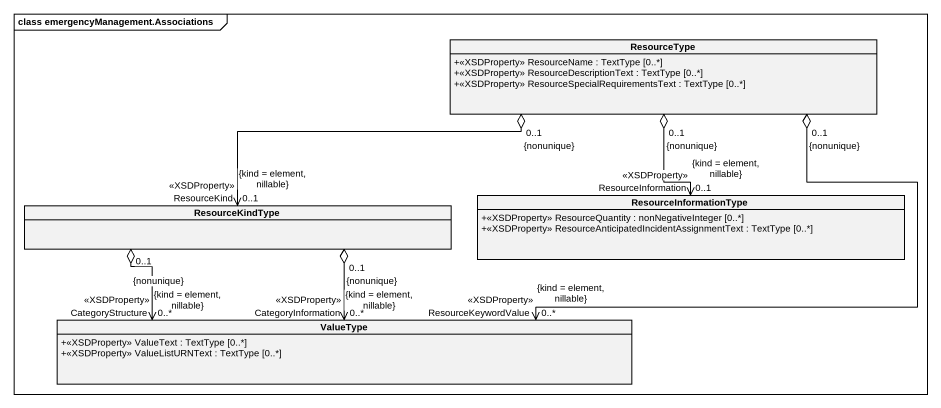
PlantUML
@startuml
mainframe class emergencyManagement.Associations
hide circle
hide empty members
skinparam classAttributeIconSize 0
class ResourceType {
  +<<XSDProperty>> ResourceName : TextType [0..*]
  +<<XSDProperty>> ResourceDescriptionText : TextType [0..*]
  +<<XSDProperty>> ResourceSpecialRequirementsText : TextType [0..*]
}
class ResourceInformationType {
  +<<XSDProperty>> ResourceQuantity : nonNegativeInteger [0..*]
  +<<XSDProperty>> ResourceAnticipatedIncidentAssignmentText : TextType [0..*]
}
class ResourceKindType
class ValueType {
  +<<XSDProperty>> ValueText : TextType [0..*]
  +<<XSDProperty>> ValueListURNText : TextType [0..*]
}
ResourceType "0..1\n{nonunique}" o--> "ResourceInformation\n<<XSDProperty>>\n0..1\n{kind = element, nillable}" ResourceInformationType
ResourceType "0..1\n{nonunique}" o-left-> "ResourceKind\n<<XSDProperty>>\n0..1\n{kind = element, nillable}" ResourceKindType
ResourceType "0..1\n{nonunique}" o--> "ResourceKeywordValue\n<<XSDProperty>>\n0..*\n{kind = element, nillable}" ValueType
ResourceKindType "0..1\n{nonunique}" o--> "CategoryStructure\n<<XSDProperty>>\n0..*\n{kind = element, nillable}" ValueType
ResourceKindType "0..1\n{nonunique}" o--> "CategoryInformation\n<<XSDProperty>>\n0..*\n{kind = element, nillable}" ValueType
@enduml
